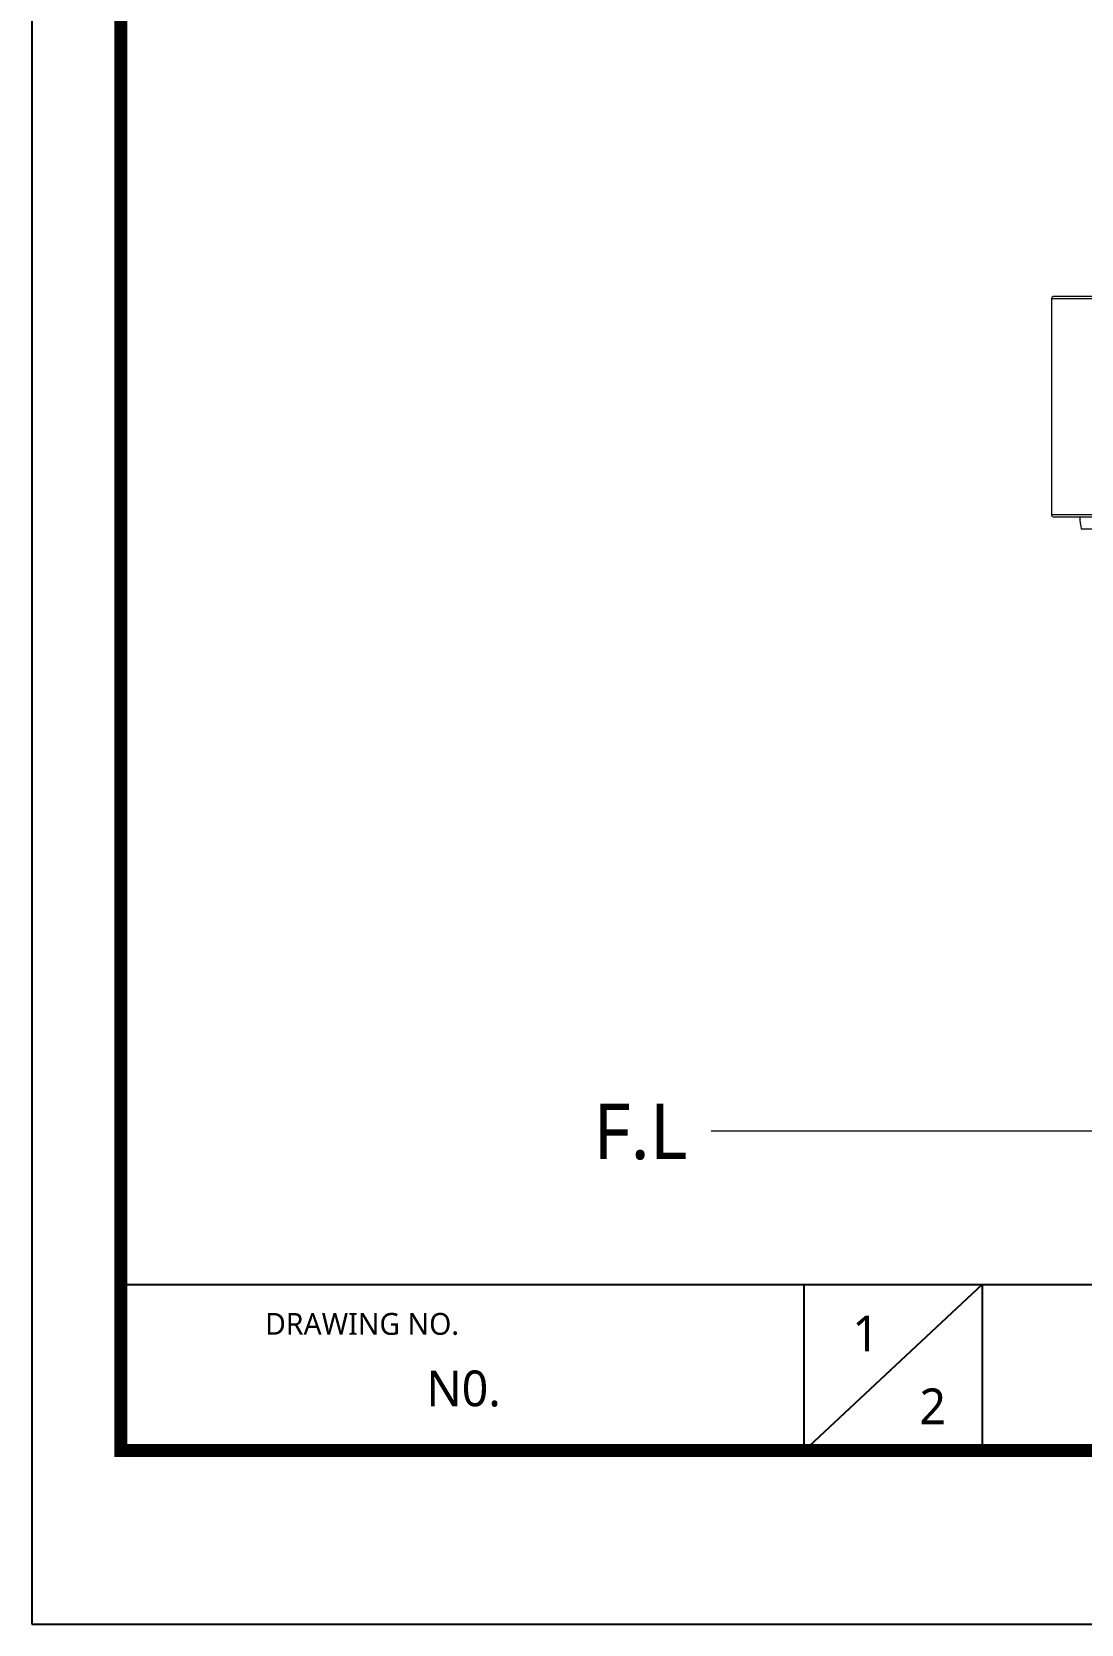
# Model space of a CAD drawing. Extents: x 3349 to 5808, y -3 to 827.
# Drawn here: x 3349.2 to 3563.1, y 0 to 324.6 of the extents above; entities that cross this region are included whole.
import ezdxf

# ---------------------------------------------------------------- set-up
doc = ezdxf.new("R2010")
doc.units = 0
doc.header["$LTSCALE"] = 4
doc.header["$MEASUREMENT"] = 0
doc.layers.get('0').update_dxf_attribs({"linetype": 'CONTINUOUS'})
doc.layers.add('1', color=7, linetype='CONTINUOUS')
doc.layers.add('치수선', color=7, linetype='CONTINUOUS', lineweight=20)
doc.styles.add('Daelim Dimension', font='NanumGothic.ttf')

msp = doc.modelspace()

# ---------------------------------------------------------------- linework, layer by layer
at = {"color": 5}
msp.add_line((3367.31, 69.28), (4275.9, 69.28), dxfattribs=at)
at = {"color": 5, "ltscale": 40}
for p, q in [((3506.59, 69.28), (3506.59, 35.27)), ((3506.59, 69.28), (3506.59, 35.27)), ((3542.98, 69.28), (3506.59, 35.27)), ((3542.98, 69.28), (3506.59, 35.27)), ((3542.98, 69.28), (3542.98, 35.27)), ((3542.98, 69.28), (3542.98, 35.27))]:
    msp.add_line(p, q, dxfattribs=at)
at = {"ltscale": 0.5}
msp.add_line((3367.31, 35.4), (3367.31, 35.4), dxfattribs=at)
msp.add_lwpolyline([(3349.17, 0), (4477.57, 0), (4477.57, 826.8), (3349.17, 826.8)], close=True, dxfattribs=at)
at = {"color": 5, "linetype": 'ByBlock', "lineweight": 200, "const_width": 2.6}
msp.add_lwpolyline([(3367.31, 35.4), (4459.31, 35.4), (4459.31, 807.6), (3367.31, 807.6)], close=True, dxfattribs=at)
at = {"layer": '1', "color": 7, "linetype": 'Continuous', "lineweight": 18}
for p, q in [((3557.11, 270.19), (3557.11, 226.19)), ((3557.11, 270.19), (3557.11, 226.19)), ((3572.11, 270.69), (3557.61, 270.69)), ((3572.11, 270.69), (3557.61, 270.69)), ((3572.11, 225.69), (3557.61, 225.69)), ((3572.11, 225.69), (3557.61, 225.69)), ((3563.15, 223.29), (3581.07, 223.29)), ((3563.15, 223.29), (3581.07, 223.29))]:
    msp.add_line(p, q, dxfattribs=at)
at = {"layer": '1', "color": 7, "linetype": 'Continuous', "lineweight": 13}
for p, q in [((3572.11, 270.19), (3557.11, 270.19)), ((3572.11, 270.19), (3557.11, 270.19)), ((3572.11, 226.19), (3557.11, 226.19)), ((3572.11, 226.19), (3557.11, 226.19))]:
    msp.add_line(p, q, dxfattribs=at)
at = {"layer": '1', "color": 7, "linetype": 'Continuous', "lineweight": 18}
for centre, radius, start, end in [((3557.61, 270.19), 0.5, 90, 180), ((3557.61, 270.19), 0.5, 90, 180), ((3557.61, 226.19), 0.5, 180, 270), ((3557.61, 226.19), 0.5, 180, 270), ((3588.92, 227.79), 26.16, 184.6041, 189.9042), ((3588.92, 227.79), 26.16, 184.6041, 189.9042)]:
    msp.add_arc(centre, radius, start, end, dxfattribs=at)
at = {"layer": '치수선'}
msp.add_line((4151.97, 100.48), (3487.68, 100.48), dxfattribs=at)

# ---------------------------------------------------------------- texts
at = {"color": 5, "ltscale": 40, "style": 'Daelim Dimension'}
msp.add_text('DRAWING NO.', height=4.453, dxfattribs=at).set_placement((3396.73, 58.99))
at = {"attachment_point": 1, "style": 'Daelim Dimension'}
for s, insert, char_height, width in [('1', (3516.48, 62.9), 7.29, 10.17), ('N0. ', (3429.61, 51.71), 7.287, 45.7148), ('2', (3530.16, 48.05), 7.29, 10.17)]:
    msp.add_mtext(s, dxfattribs=dict(at, insert=insert, char_height=char_height, width=width))
at = {"layer": '치수선', "insert": (3482.86, 106.09), "char_height": 11.25, "attachment_point": 3, "style": 'Daelim Dimension'}
msp.add_mtext_dynamic_manual_height_columns('F.L', width=17.4109, gutter_width=12.5, heights=[0], dxfattribs=at)

doc.saveas('drawing.dxf')
